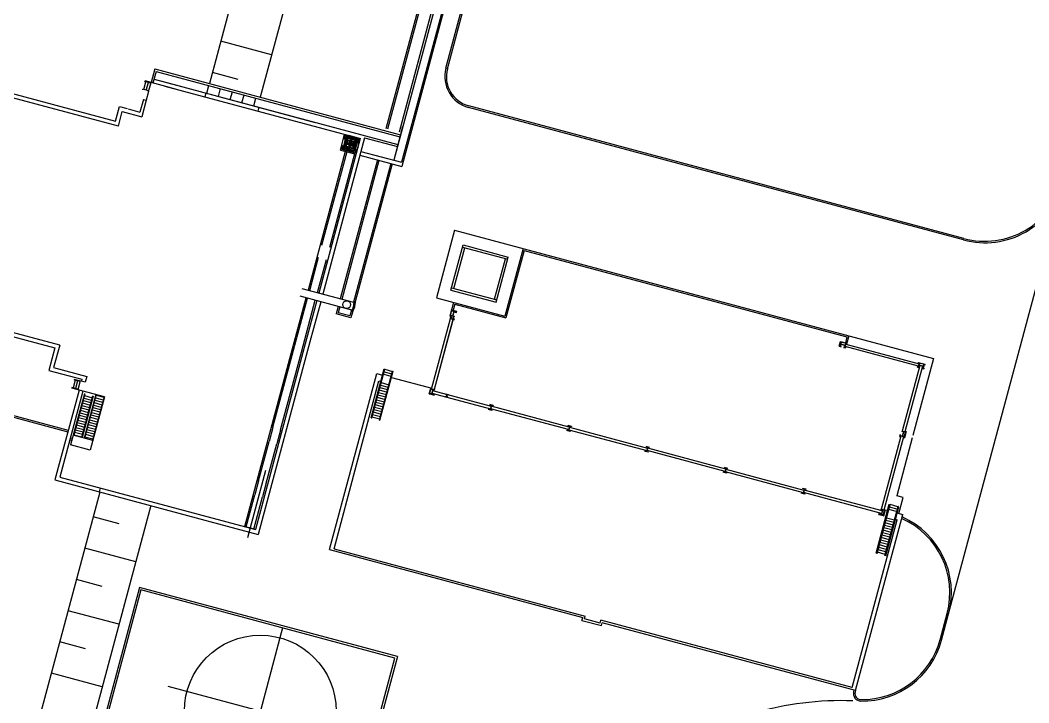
# Model space of a CAD drawing. Header units: millimetres. Extents: x 0 to 42050, y 0 to 29700.
# Drawn here: x 36724 to 37550, y 26327 to 26886 of the extents above; entities that cross this region are included whole.
import ezdxf

# ---------------------------------------------------------------- set-up
doc = ezdxf.new("R2010")
doc.units = ezdxf.units.MM
doc.header["$LTSCALE"] = 50
doc.layers.add('CHAVE', color=8, linetype='Continuous', transparency=0.4)

# ---------------------------------------------------------------- blocks, each defined once
blk = doc.blocks.new('A$C348914f2')
at = {"layer": 'CHAVE'}
for p, q in [((-4488.71, -1686.29), (-4670.9, -2366.26)), ((-4448.87, -1704.09), (-4629.28, -2377.41)), ((-4363.4, -1794.9), (-4526.41, -2403.26)), ((-4381.33, -1911.42), (-4520.01, -2428.99)), ((-4397.57, -1997.63), (-4513.61, -2430.71)), ((-4396.69, -1999.15), (-4513.27, -2434.23)), ((-4419.64, -2009.59), (-4525.21, -2403.58)), ((-4410.04, -2012.16), (-4515.61, -2406.15)), ((-4477.28, -2353.8), (-4407.94, -2095.03)), ((-4476.08, -2354.12), (-4406.74, -2095.36)), ((-4745.46, -2401.18), (-5047.2, -2320.33)), ((-5046.35, -2317.13), (-4747.81, -2397.12)), ((-4619.99, -2342.71), (-4661.61, -2331.56)), ((-4715.73, -2354.24), (-4718.73, -2365.45)), ((-4714.56, -2356.27), (-4717.13, -2365.88)), ((-4715.73, -2354.24), (-4514.44, -2408.18)), ((-4714.56, -2356.27), (-4514.87, -2409.78)), ((-4647.38, -2362.82), (-4668.47, -2357.17)), ((-4724.56, -2371.18), (-4722.84, -2364.78)), ((-4723.73, -2364.54), (-4723.62, -2364.14)), ((-4718.84, -2365.85), (-4723.73, -2364.54)), ((-4698.71, -2370.82), (-4723.62, -2364.14)), ((-4722.56, -2371.72), (-4720.84, -2365.31)), ((-4720.66, -2372.65), (-4718.73, -2365.45)), ((-4719.16, -2365.76), (-4719.05, -2365.36)), ((-4719.16, -2365.76), (-4719.05, -2365.36)), ((-4716.27, -2362.68), (-4516.58, -2416.19)), ((-4709.87, -2364.39), (-4584.22, -2398.06)), ((-4707.53, -2368.45), (-4547.45, -2411.34)), ((-4673.05, -2374.26), (-4671.33, -2367.86)), ((-4725.55, -2371.34), (-4725.45, -2370.94)), ((-4720.56, -2372.25), (-4725.45, -2370.94)), ((-4720.66, -2372.65), (-4722.59, -2379.86)), ((-4720.98, -2372.57), (-4720.88, -2372.17)), ((-4720.98, -2372.57), (-4720.88, -2372.17)), ((-4673.77, -2374.06), (-4674.63, -2377.27)), ((-4663.44, -2376.83), (-4661.73, -2370.43)), ((-4653.84, -2379.41), (-4652.12, -2373)), ((-4644.24, -2381.98), (-4642.52, -2375.58)), ((-4634.63, -2384.55), (-4632.92, -2378.15)), ((-4747.81, -2397.12), (-4744.59, -2385.11)), ((-4744.59, -2385.11), (-4738.21, -2386.82)), ((-4724.99, -2379.21), (-4727.78, -2389.62)), ((-4722.59, -2379.86), (-4726.24, -2393.46)), ((-4724.99, -2379.21), (-4722.59, -2379.86)), ((-4630.38, -2385.69), (-4631.24, -2388.89)), ((-4053.55, -2494.36), (-4458.82, -2385.77)), ((-4053.23, -2493.16), (-4458.5, -2384.57)), ((-4745.46, -2401.18), (-4742.25, -2389.17)), ((-4742.25, -2389.17), (-4726.24, -2393.46)), ((-4737.31, -2387.07), (-4727.78, -2389.62)), ((-4512.71, -2401.74), (-4520.01, -2428.99)), ((-4547.45, -2411.34), (-4581.38, -2537.95)), ((-4543.82, -2410.6), (-4578.18, -2538.81)), ((-4563.69, -2420.72), (-4560.26, -2407.91)), ((-4559.09, -2409.94), (-4561.66, -2419.55)), ((-4561.25, -2419.31), (-4558.85, -2410.35)), ((-4561.19, -2419.28), (-4558.82, -2410.41)), ((-4561.15, -2419.25), (-4558.79, -2410.45)), ((-4560.67, -2418.98), (-4558.51, -2410.93)), ((-4560.42, -2411.7), (-4559.67, -2408.93)), ((-4560.32, -2411.33), (-4559.2, -2411.63)), ((-4560.26, -2407.91), (-4547.45, -2411.34)), ((-4559.67, -2408.93), (-4548.47, -2411.93)), ((-4559.53, -2418), (-4557.57, -2410.69)), ((-4559.28, -2411.61), (-4558.91, -2410.25)), ((-4549.48, -2412.52), (-4559.09, -2409.94)), ((-4558.91, -2410.25), (-4557.55, -2410.61)), ((-4558.51, -2410.93), (-4558.85, -2410.35)), ((-4549.89, -2412.75), (-4558.85, -2410.35)), ((-4549.95, -2412.79), (-4558.82, -2410.41)), ((-4554.43, -2411.62), (-4558.79, -2410.45)), ((-4550.47, -2413.08), (-4558.51, -2410.93)), ((-4557.65, -2410.98), (-4557.69, -2411.15)), ((-4557.57, -2410.69), (-4557.63, -2410.92)), ((-4557.27, -2409.57), (-4557.57, -2410.69)), ((-4547.06, -2411.45), (-4556.66, -2408.88)), ((-4550.87, -2411.29), (-4551.17, -2412.41)), ((-4550.88, -2424.15), (-4547.45, -2411.34)), ((-4543.82, -2410.6), (-4517.01, -2417.79)), ((-4561.93, -2417.36), (-4562.67, -2420.13)), ((-4562.03, -2417.73), (-4560.91, -2418.03)), ((-4550.73, -2420.36), (-4561.93, -2417.36)), ((-4552.06, -2422.12), (-4561.66, -2419.55)), ((-4560.99, -2418.01), (-4561.36, -2419.37)), ((-4561.36, -2419.37), (-4559.99, -2419.74)), ((-4560.67, -2418.98), (-4561.25, -2419.31)), ((-4552.29, -2421.71), (-4561.25, -2419.31)), ((-4552.32, -2421.65), (-4561.19, -2419.28)), ((-4556.79, -2420.42), (-4561.15, -2419.25)), ((-4560.91, -2418.03), (-4560.71, -2418.09)), ((-4552.63, -2421.14), (-4560.67, -2418.98)), ((-4560.64, -2418.11), (-4560.45, -2418.16)), ((-4560.62, -2417.14), (-4551.75, -2419.52)), ((-4560.61, -2417.09), (-4551.74, -2419.47)), ((-4549.21, -2414.71), (-4560.42, -2411.7)), ((-4560.3, -2417.59), (-4552.26, -2419.75)), ((-4560.27, -2420.78), (-4559.97, -2419.66)), ((-4559.97, -2419.66), (-4559.91, -2419.43)), ((-4559.9, -2419.37), (-4559.85, -2419.2)), ((-4559.4, -2412.59), (-4550.53, -2414.97)), ((-4559.39, -2412.55), (-4550.52, -2414.92)), ((-4559.36, -2417.68), (-4553.17, -2419.33)), ((-4559.2, -2411.63), (-4558.99, -2411.68)), ((-4559.12, -2418.08), (-4558.52, -2415.84)), ((-4559.12, -2418.08), (-4556.36, -2418.82)), ((-4558.98, -2417.86), (-4558.44, -2415.86)), ((-4558.92, -2411.7), (-4558.74, -2411.75)), ((-4558.89, -2412.31), (-4550.84, -2414.47)), ((-4558.86, -2418.07), (-4553.74, -2419.44)), ((-4558.83, -2418.26), (-4558.62, -2417.49)), ((-4558.22, -2414.72), (-4557.62, -2412.48)), ((-4558.15, -2416.53), (-4557.55, -2414.31)), ((-4558.14, -2414.74), (-4557.61, -2412.74)), ((-4558.03, -2412.71), (-4551.84, -2414.37)), ((-4557.62, -2412.48), (-4554.86, -2413.22)), ((-4557.28, -2412.48), (-4557.48, -2413.25)), ((-4557.4, -2412.62), (-4552.28, -2414)), ((-4557.04, -2416.28), (-4557.02, -2416.2)), ((-4557.04, -2416.28), (-4554.53, -2416.95)), ((-4557.02, -2416.2), (-4554.51, -2416.87)), ((-4556.47, -2418.62), (-4556.84, -2420.01)), ((-4556.36, -2418.82), (-4556.79, -2420.42)), ((-4556.74, -2415.16), (-4556.72, -2415.08)), ((-4556.74, -2415.16), (-4554.23, -2415.83)), ((-4556.72, -2415.08), (-4554.21, -2415.75)), ((-4556.28, -2418.84), (-4556.71, -2420.44)), ((-4556.08, -2418.73), (-4556.45, -2420.11)), ((-4556.28, -2418.84), (-4553.52, -2419.58)), ((-4554.63, -2417.34), (-4555.77, -2417.13)), ((-4554.11, -2415.37), (-4555.19, -2414.98)), ((-4555.06, -2413.34), (-4554.68, -2411.95)), ((-4554.86, -2413.22), (-4554.43, -2411.62)), ((-4553.42, -2417.54), (-4554.83, -2417.16)), ((-4554.78, -2413.24), (-4554.35, -2411.64)), ((-4554.78, -2413.24), (-4552.02, -2413.98)), ((-4554.77, -2417.22), (-4554.75, -2417.13)), ((-4554.61, -2417.27), (-4554.77, -2417.22)), ((-4554.59, -2417.17), (-4554.75, -2417.13)), ((-4554.66, -2413.44), (-4554.29, -2412.06)), ((-4554.1, -2415.36), (-4554.64, -2417.35)), ((-4554.53, -2417.37), (-4554.64, -2417.35)), ((-4554, -2415.39), (-4554.53, -2417.37)), ((-4553.82, -2417.48), (-4554.53, -2417.36)), ((-4553.81, -2417.48), (-4554.51, -2417.29)), ((-4553.79, -2417.38), (-4554.49, -2417.2)), ((-4552.95, -2415.81), (-4554.37, -2415.43)), ((-4549.99, -2412.81), (-4554.35, -2411.64)), ((-4554.29, -2415.4), (-4554.31, -2415.49)), ((-4554.15, -2415.54), (-4554.31, -2415.49)), ((-4554.13, -2415.44), (-4554.29, -2415.4)), ((-4554, -2415.39), (-4554.1, -2415.36)), ((-4553.35, -2415.75), (-4554.05, -2415.56)), ((-4553.33, -2415.66), (-4554.02, -2415.47)), ((-4553.32, -2415.65), (-4554.01, -2415.41)), ((-4553.87, -2419.6), (-4553.67, -2418.88)), ((-4553.3, -2415.58), (-4553.84, -2417.56)), ((-4553.73, -2417.59), (-4553.84, -2417.56)), ((-4553.2, -2415.6), (-4553.73, -2417.59)), ((-4553.7, -2417.46), (-4553.73, -2417.59)), ((-4553.59, -2417.63), (-4553.73, -2417.59)), ((-4552.56, -2417.71), (-4553.71, -2417.5)), ((-4553.71, -2417.51), (-4553.55, -2417.55)), ((-4553.7, -2417.46), (-4553.63, -2417.19)), ((-4553.7, -2417.46), (-4553.54, -2417.5)), ((-4553.68, -2417.41), (-4553.52, -2417.45)), ((-4553.61, -2417.18), (-4553.42, -2417.17)), ((-4553.54, -2417.5), (-4553.57, -2417.61)), ((-4553.54, -2417.5), (-4553.52, -2417.45)), ((-4553.54, -2419.32), (-4553.15, -2417.88)), ((-4553.52, -2419.58), (-4553.07, -2417.9)), ((-4553.51, -2417.43), (-4553.32, -2417.41)), ((-4553.4, -2417.36), (-4553.32, -2417.5)), ((-4553.23, -2415.73), (-4553.31, -2416)), ((-4553.2, -2415.6), (-4553.3, -2415.58)), ((-4553.3, -2416.02), (-4553.14, -2416.12)), ((-4553.25, -2415.78), (-4553.09, -2415.82)), ((-4553.23, -2415.73), (-4553.2, -2415.6)), ((-4553.23, -2415.73), (-4553.07, -2415.77)), ((-4553.22, -2415.68), (-4553.06, -2415.73)), ((-4552.12, -2416.08), (-4553.22, -2415.69)), ((-4553.06, -2415.64), (-4553.2, -2415.6)), ((-4553.13, -2419.72), (-4551.17, -2412.41)), ((-4553.07, -2415.77), (-4553.09, -2415.83)), ((-4553.08, -2415.85), (-4552.93, -2415.96)), ((-4553.07, -2415.77), (-4553.04, -2415.66)), ((-4552.89, -2415.89), (-4553.03, -2415.97)), ((-4553, -2417.91), (-4552.99, -2417.89)), ((-4552.99, -2417.89), (-4552.07, -2418.13)), ((-4552.96, -2418.94), (-4551.98, -2415.28)), ((-4552.63, -2421.14), (-4550.47, -2413.08)), ((-4552.55, -2415.64), (-4552.16, -2414.2)), ((-4552.31, -2413.79), (-4552.51, -2414.52)), ((-4552.47, -2415.67), (-4552.02, -2413.98)), ((-4552.35, -2421.61), (-4549.99, -2412.81)), ((-4552.32, -2421.65), (-4549.95, -2412.79)), ((-4552.31, -2416.95), (-4552.29, -2416.87)), ((-4552.24, -2416.97), (-4552.31, -2416.95)), ((-4552.29, -2421.71), (-4549.89, -2412.75)), ((-4552.29, -2416.87), (-4552.22, -2416.89)), ((-4552.22, -2416.89), (-4552.24, -2416.97)), ((-4552.07, -2418.13), (-4552.04, -2417.99)), ((-4549.48, -2412.52), (-4552.06, -2422.12)), ((-4551.93, -2417.87), (-4551.79, -2417.79)), ((-4551.42, -2416.4), (-4551.5, -2416.26)), ((-4551.25, -2412.7), (-4551.29, -2412.86)), ((-4551.29, -2417.23), (-4551.23, -2417.25)), ((-4551.26, -2417.13), (-4551.2, -2417.15)), ((-4551.17, -2412.41), (-4551.23, -2412.63)), ((-4550.96, -2417.31), (-4551.23, -2417.25)), ((-4550.94, -2417.23), (-4551.2, -2417.15)), ((-4549.79, -2412.69), (-4551.15, -2412.33)), ((-4550.5, -2413.96), (-4550.69, -2413.91)), ((-4550.47, -2413.08), (-4549.89, -2412.75)), ((-4550.23, -2414.03), (-4550.44, -2413.98)), ((-4549.11, -2414.33), (-4550.23, -2414.03)), ((-4549.11, -2414.33), (-4550.23, -2414.03)), ((-4550.15, -2414.05), (-4549.79, -2412.69)), ((-4549.21, -2414.71), (-4548.47, -2411.93)), ((-5646.79, -2421.03), (-4786.79, -2651.47)), ((-5646.47, -2419.83), (-4786.47, -2650.27)), ((-4559.69, -2421.79), (-4590.19, -2535.59)), ((-4558.49, -2422.11), (-4579.06, -2498.86)), ((-4552.09, -2423.83), (-4572.65, -2500.56)), ((-4563.69, -2420.72), (-4550.88, -2424.15)), ((-4562.67, -2420.13), (-4551.47, -2423.14)), ((-4552.35, -2421.61), (-4556.71, -2420.44)), ((-4553.87, -2422.49), (-4553.57, -2421.37)), ((-4552.23, -2421.82), (-4553.59, -2421.45)), ((-4553.57, -2421.37), (-4553.51, -2421.14)), ((-4553.49, -2421.08), (-4553.45, -2420.92)), ((-4552.63, -2421.14), (-4552.29, -2421.71)), ((-4552.22, -2420.36), (-4552.41, -2420.31)), ((-4551.87, -2420.46), (-4552.23, -2421.82)), ((-4551.95, -2420.43), (-4552.15, -2420.38)), ((-4550.83, -2420.73), (-4551.95, -2420.43)), ((-4550.73, -2420.36), (-4551.47, -2423.14)), ((-4547.68, -2425.01), (-4513.27, -2434.23)), ((-4546.82, -2421.81), (-4513.61, -2430.71)), ((-4533.28, -2428.87), (-4563.77, -2542.67)), ((-4532.07, -2429.19), (-4562.57, -2543)), ((-4522.47, -2431.76), (-4552.9, -2545.32)), ((-4521.27, -2432.09), (-4551.57, -2545.15)), ((-4065.7, -2800.6), (-3970.85, -2446.61)), ((-4470.17, -2486.36), (-4485.02, -2541.74)), ((-4470.17, -2486.36), (-4077.99, -2591.44)), ((-4793.5, -2580.46), (-5095.24, -2499.61)), ((-4473.14, -2535.43), (-4463.22, -2498.41)), ((-4470.75, -2534.05), (-4461.84, -2500.79)), ((-4463.72, -2500.29), (-4426.7, -2510.21)), ((-4463.22, -2498.41), (-4426.2, -2508.33)), ((-4414.15, -2501.37), (-4428.99, -2556.76)), ((-5096.1, -2502.81), (-4797.56, -2582.81)), ((-4581.74, -2508.86), (-4588.99, -2535.92)), ((-4437.5, -2542.96), (-4428.58, -2509.7)), ((-4436.12, -2545.35), (-4426.2, -2508.33)), ((-4413.27, -2502.89), (-4428.11, -2558.28)), ((-4413.27, -2502.89), (-4148.95, -2573.72)), ((-4575.33, -2510.57), (-4582.58, -2537.63)), ((-4552.64, -2545.66), (-4595.04, -2534.3)), ((-4472.63, -2533.55), (-4435.61, -2543.47)), ((-4603.23, -2584.27), (-4591.82, -2541.69)), ((-4602.03, -2584.59), (-4590.62, -2542.02)), ((-4554.27, -2551.76), (-4596.67, -2540.39)), ((-4485.02, -2541.74), (-4428.99, -2556.76)), ((-4473.14, -2535.43), (-4436.12, -2545.35)), ((-4595.62, -2586.31), (-4584.22, -2543.73)), ((-4583.02, -2544.05), (-4594.42, -2586.63)), ((-4579.81, -2544.91), (-4588.64, -2577.88)), ((-4565.4, -2548.77), (-4567.05, -2554.93)), ((-4564.2, -2549.09), (-4565.53, -2554.05)), ((-4551.62, -2545.13), (-4552.44, -2544.91)), ((-4470.97, -2545.51), (-4473.98, -2556.75)), ((-4472.59, -2551.55), (-4468.67, -2552.6)), ((-4472.3, -2552.06), (-4472.59, -2551.55)), ((-4470.09, -2547.03), (-4471.39, -2551.87)), ((-4470.09, -2547.03), (-4428.11, -2558.28)), ((-4555.05, -2558.14), (-4567.05, -2554.93)), ((-4555.93, -2556.62), (-4565.53, -2554.05)), ((-4554.67, -2551.92), (-4555.93, -2556.62)), ((-4553.6, -2552.73), (-4555.05, -2558.14)), ((-4553.66, -2552.71), (-4554.47, -2552.5)), ((-4488.95, -2616.44), (-4473.49, -2558.77)), ((-4470.86, -2556.95), (-4486.94, -2616.97)), ((-4471.54, -2559.49), (-4486.94, -2616.97)), ((-4473.47, -2556.46), (-4473.98, -2556.75)), ((-4473.98, -2556.75), (-4473.02, -2557.01)), ((-4473.83, -2558.61), (-4473.34, -2557.56)), ((-4471.86, -2559.53), (-4473.83, -2558.61)), ((-4473.47, -2556.46), (-4472.3, -2552.06)), ((-4473.47, -2556.46), (-4472.91, -2556.61)), ((-4473.34, -2557.56), (-4471.37, -2558.48)), ((-4473.21, -2556.1), (-4473.26, -2556.3)), ((-4473.26, -2556.3), (-4470.46, -2557.05)), ((-4473.21, -2556.1), (-4470.41, -2556.85)), ((-4472.86, -2556.41), (-4473.19, -2557.63)), ((-4472.3, -2552.06), (-4469.17, -2552.89)), ((-4472.19, -2552.3), (-4472.24, -2552.5)), ((-4472.24, -2552.5), (-4469.44, -2553.25)), ((-4472.19, -2552.3), (-4469.39, -2553.05)), ((-4470.92, -2552.85), (-4471.89, -2556.46)), ((-4471.37, -2558.48), (-4471.86, -2559.53)), ((-4471.79, -2559.38), (-4471.14, -2559.68)), ((-4470.76, -2552.9), (-4471.73, -2556.5)), ((-4471.45, -2558.65), (-4470.79, -2558.96)), ((-4471.44, -2558.64), (-4470.79, -2558.94)), ((-4470.86, -2556.95), (-4471.33, -2558.69)), ((-4470.75, -2558.85), (-4471.18, -2559.77)), ((-4470.75, -2558.87), (-4471.18, -2559.79)), ((-4470.86, -2559.92), (-4471.18, -2559.77)), ((-4470.86, -2559.94), (-4471.18, -2559.79)), ((-4470.43, -2559.02), (-4470.86, -2559.94)), ((-4470.43, -2559.02), (-4470.75, -2558.87)), ((-4470.41, -2556.85), (-4470.46, -2557.05)), ((-4469.5, -2554.09), (-4469.17, -2552.89)), ((-4469.39, -2553.05), (-4469.44, -2553.25)), ((-4469.17, -2552.89), (-4468.67, -2552.6)), ((-4468.67, -2552.6), (-4469.1, -2554.2)), ((-4148.95, -2573.72), (-4150.25, -2578.56)), ((-4147.43, -2572.84), (-4149.3, -2579.84)), ((-4797.56, -2582.81), (-4802.49, -2601.21)), ((-4793.5, -2580.46), (-4798.43, -2598.87)), ((-4642.04, -2729.13), (-4603.23, -2584.27)), ((-4588.64, -2577.88), (-4630.89, -2735.55)), ((-4618.95, -2647.75), (-4602.03, -2584.59)), ((-4155.3, -2581.41), (-4154.25, -2577.49)), ((-4154.79, -2581.12), (-4155.3, -2581.41)), ((-4155.3, -2581.41), (-4153.7, -2581.84)), ((-4154.79, -2581.12), (-4153.95, -2578)), ((-4153.59, -2581.44), (-4154.79, -2581.12)), ((-4153.8, -2578.21), (-4154.55, -2581.01)), ((-4154.55, -2581.01), (-4154.35, -2581.06)), ((-4153.6, -2578.26), (-4154.35, -2581.06)), ((-4154.25, -2577.49), (-4149.05, -2578.88)), ((-4153.95, -2578), (-4154.25, -2577.49)), ((-4153.99, -2579.74), (-4150.39, -2580.71)), ((-4149.55, -2579.17), (-4153.95, -2578)), ((-4153.95, -2579.58), (-4150.35, -2580.55)), ((-4153.8, -2578.21), (-4153.6, -2578.26)), ((-4151.7, -2582.37), (-4150.1, -2582.8)), ((-4150.39, -2582.3), (-4151.59, -2581.97)), ((-4150, -2579.23), (-4150.75, -2582.03)), ((-4150.75, -2582.03), (-4150.55, -2582.08)), ((-4149.8, -2579.28), (-4150.55, -2582.08)), ((-4090.41, -2597.77), (-4150.44, -2581.68)), ((-4150.39, -2582.3), (-4150.24, -2581.74)), ((-4150.39, -2582.3), (-4150.1, -2582.8)), ((-4150.1, -2582.8), (-4149.84, -2581.84)), ((-4150, -2579.23), (-4149.8, -2579.28)), ((-4149.9, -2579.68), (-4089.88, -2595.77)), ((-4149.7, -2579.73), (-4149.55, -2579.17)), ((-4149.55, -2579.17), (-4149.05, -2578.88)), ((-4149.3, -2579.84), (-4149.05, -2578.88)), ((-4594.42, -2586.63), (-4633.24, -2731.49)), ((-4612.63, -2649.79), (-4595.62, -2586.31)), ((-4077.99, -2591.44), (-4094.88, -2654.47)), ((-4802.49, -2601.21), (-4775.28, -2608.51)), ((-4798.43, -2598.87), (-4771.22, -2606.16)), ((-4538.46, -2640.07), (-4527.72, -2599.99)), ((-4538.06, -2640.17), (-4527.32, -2600.09)), ((-4527.72, -2599.99), (-4527.32, -2600.09)), ((-4527.36, -2600.25), (-4520.96, -2601.97)), ((-4089.16, -2597.11), (-4103.62, -2651.06)), ((-4087.16, -2597.65), (-4101.62, -2651.6)), ((-4091.27, -2598.57), (-4091.01, -2597.61)), ((-4090.76, -2598.27), (-4091.27, -2598.57)), ((-4091.27, -2598.57), (-4089.67, -2599)), ((-4090.76, -2598.27), (-4090.61, -2597.71)), ((-4089.56, -2598.6), (-4090.76, -2598.27)), ((-4089.77, -2595.37), (-4090.52, -2598.17)), ((-4090.52, -2598.17), (-4090.32, -2598.22)), ((-4090.48, -2595.6), (-4090.22, -2594.64)), ((-4089.57, -2595.42), (-4090.32, -2598.22)), ((-4090.22, -2594.64), (-4085.02, -2596.04)), ((-4089.93, -2595.15), (-4090.22, -2594.64)), ((-4090.08, -2595.71), (-4089.93, -2595.15)), ((-4089.96, -2596.9), (-4086.36, -2597.86)), ((-4085.52, -2596.33), (-4089.93, -2595.15)), ((-4089.92, -2596.74), (-4086.32, -2597.7)), ((-4089.77, -2595.37), (-4089.57, -2595.42)), ((-4087.67, -2599.53), (-4086.07, -2599.96)), ((-4086.36, -2599.45), (-4087.56, -2599.13)), ((-4085.97, -2596.38), (-4086.72, -2599.19)), ((-4086.72, -2599.19), (-4086.52, -2599.24)), ((-4085.77, -2596.44), (-4086.52, -2599.24)), ((-4086.36, -2599.45), (-4086.21, -2598.89)), ((-4086.36, -2599.45), (-4086.07, -2599.96)), ((-4086.07, -2599.96), (-4085.81, -2599)), ((-4085.97, -2596.38), (-4085.77, -2596.44)), ((-4085.67, -2596.89), (-4085.52, -2596.33)), ((-4085.52, -2596.33), (-4085.02, -2596.04)), ((-4085.27, -2597), (-4085.02, -2596.04)), ((-4780.86, -2609.16), (-4782.58, -2615.56)), ((-4781.64, -2608.52), (-4781.75, -2608.92)), ((-4776.86, -2610.23), (-4781.75, -2608.92)), ((-4772.51, -2610.96), (-4781.64, -2608.52)), ((-4775.28, -2608.51), (-4775.71, -2610.11)), ((-4775.28, -2608.51), (-4775.71, -2610.11)), ((-4771.22, -2606.16), (-4772.51, -2610.96)), ((-4572.53, -2748.02), (-4533.88, -2603.75)), ((-4533.88, -2603.75), (-4529.07, -2605.04)), ((-4531.66, -2641.89), (-4520.92, -2601.81)), ((-4531.26, -2642), (-4520.52, -2601.92)), ((-4528.75, -2603.83), (-4528.35, -2603.94)), ((-4528.43, -2604.26), (-4522.03, -2605.97)), ((-4527.9, -2602.25), (-4521.5, -2603.97)), ((-4521.95, -2605.65), (-4521.55, -2605.76)), ((-4521.87, -2606.97), (-4488.78, -2615.84)), ((-4520.92, -2601.81), (-4520.52, -2601.92)), ((-4777.64, -2617.31), (-4797.37, -2690.94)), ((-4783.47, -2615.32), (-4783.57, -2615.72)), ((-4756.81, -2622.89), (-4783.57, -2615.72)), ((-4778.57, -2616.63), (-4783.47, -2615.32)), ((-4778.86, -2609.69), (-4780.58, -2616.09)), ((-4778.89, -2616.54), (-4779, -2616.94)), ((-4778.89, -2616.54), (-4779, -2616.94)), ((-4776.75, -2609.83), (-4778.68, -2617.03)), ((-4777.07, -2609.74), (-4777.18, -2610.14)), ((-4777.07, -2609.74), (-4777.18, -2610.14)), ((-4568.9, -2747.28), (-4532.07, -2609.81)), ((-4532.07, -2609.81), (-4530.47, -2610.24)), ((-4531.92, -2617.25), (-4525.51, -2618.96)), ((-4531.38, -2615.25), (-4524.98, -2616.96)), ((-4530.84, -2613.25), (-4524.44, -2614.96)), ((-4530.79, -2611.46), (-4530.39, -2611.56)), ((-4530.31, -2611.24), (-4523.9, -2612.96)), ((-4523.99, -2613.28), (-4523.59, -2613.39)), ((-4489.74, -2615.58), (-4491.14, -2620.78)), ((-4490.63, -2620.49), (-4489.45, -2616.09)), ((-4489.45, -2616.09), (-4489.74, -2615.58)), ((-4489.45, -2616.09), (-4488.89, -2616.24)), ((-4489.35, -2616.33), (-4489.4, -2616.53)), ((-4486.6, -2617.28), (-4489.4, -2616.53)), ((-4486.54, -2617.08), (-4489.35, -2616.33)), ((-4488.08, -2616.88), (-4489.04, -2620.49)), ((-4487.92, -2616.93), (-4488.88, -2620.53)), ((-4488.13, -2617.73), (-4440.27, -2630.55)), ((-4486.54, -2617.08), (-4486.6, -2617.28)), ((-4774.44, -2618.17), (-4793.31, -2688.6)), ((-4773.31, -2620.4), (-4784.51, -2662.22)), ((-4772.91, -2620.51), (-4781.97, -2654.32)), ((-4766.5, -2622.23), (-4775.56, -2656.04)), ((-4766.1, -2622.34), (-4775.16, -2656.15)), ((-4774.33, -2625.83), (-4767.93, -2627.55)), ((-4773.79, -2623.83), (-4767.39, -2625.55)), ((-4764.02, -2620.96), (-4773.56, -2656.58)), ((-4773.31, -2620.4), (-4772.91, -2620.51)), ((-4773.26, -2621.83), (-4766.86, -2623.55)), ((-4763.62, -2621.07), (-4773.16, -2656.68)), ((-4756.81, -2622.89), (-4768.5, -2666.51)), ((-4757.21, -2622.78), (-4766.76, -2658.4)), ((-4766.5, -2622.23), (-4766.1, -2622.34)), ((-4764.82, -2625.55), (-4758.42, -2627.26)), ((-4764.28, -2623.55), (-4757.88, -2625.26)), ((-4764.23, -2621.76), (-4763.83, -2621.87)), ((-4763.75, -2621.55), (-4757.34, -2623.26)), ((-4757.43, -2623.58), (-4757.03, -2623.69)), ((-4534.06, -2625.25), (-4527.66, -2626.97)), ((-4533.52, -2623.25), (-4527.12, -2624.97)), ((-4532.99, -2621.25), (-4526.59, -2622.96)), ((-4532.45, -2619.25), (-4526.05, -2620.96)), ((-4490.63, -2620.49), (-4491.14, -2620.78)), ((-4490.63, -2620.49), (-4487.51, -2621.33)), ((-4490.36, -2620.13), (-4490.42, -2620.33)), ((-4487.62, -2621.08), (-4490.42, -2620.33)), ((-4487.56, -2620.88), (-4490.36, -2620.13)), ((-4488.67, -2619.73), (-4440.81, -2632.55)), ((-4487.56, -2620.88), (-4487.62, -2621.08)), ((-4487.51, -2621.33), (-4487.19, -2620.13)), ((-4487.51, -2621.33), (-4487.22, -2621.83)), ((-4486.79, -2620.23), (-4487.22, -2621.83)), ((-4776.48, -2633.83), (-4770.07, -2635.55)), ((-4775.94, -2631.83), (-4769.54, -2633.55)), ((-4775.4, -2629.83), (-4769, -2631.55)), ((-4774.87, -2627.83), (-4768.46, -2629.55)), ((-4766.96, -2633.55), (-4760.56, -2635.27)), ((-4766.43, -2631.55), (-4760.02, -2633.27)), ((-4765.89, -2629.55), (-4759.49, -2631.27)), ((-4765.35, -2627.55), (-4758.95, -2629.27)), ((-4536.21, -2633.25), (-4529.8, -2634.97)), ((-4535.67, -2631.25), (-4529.27, -2632.97)), ((-4535.13, -2629.25), (-4528.73, -2630.97)), ((-4534.6, -2627.25), (-4528.19, -2628.97)), ((-4442.34, -2633), (-4442.4, -2633.2)), ((-4439.59, -2633.95), (-4442.4, -2633.2)), ((-4439.54, -2633.75), (-4442.34, -2633)), ((-4441.32, -2629.2), (-4441.38, -2629.4)), ((-4438.58, -2630.15), (-4441.38, -2629.4)), ((-4438.52, -2629.95), (-4441.32, -2629.2)), ((-4440.06, -2629.75), (-4441.02, -2633.35)), ((-4439.9, -2629.79), (-4440.86, -2633.4)), ((-4376.78, -2649.71), (-4440.65, -2632.6)), ((-4376.24, -2647.71), (-4440.11, -2630.6)), ((-4439.54, -2633.75), (-4439.59, -2633.95)), ((-4438.52, -2629.95), (-4438.58, -2630.15)), ((-4778.62, -2641.84), (-4772.22, -2643.55)), ((-4778.08, -2639.84), (-4771.68, -2641.55)), ((-4777.55, -2637.84), (-4771.14, -2639.55)), ((-4777.01, -2635.84), (-4770.61, -2637.55)), ((-4769.11, -2641.56), (-4762.7, -2643.27)), ((-4768.57, -2639.56), (-4762.17, -2641.27)), ((-4768.04, -2637.55), (-4761.63, -2639.27)), ((-4767.5, -2635.55), (-4761.1, -2637.27)), ((-4538.46, -2640.07), (-4538.06, -2640.17)), ((-4537.81, -2639.26), (-4531.41, -2640.97)), ((-4537.28, -2637.26), (-4530.87, -2638.97)), ((-4536.74, -2635.26), (-4530.34, -2636.97)), ((-4531.66, -2641.89), (-4531.26, -2642)), ((-4780.76, -2649.84), (-4774.36, -2651.56)), ((-4780.23, -2647.84), (-4773.83, -2649.56)), ((-4779.69, -2645.84), (-4773.29, -2647.56)), ((-4779.16, -2643.84), (-4772.75, -2645.56)), ((-4771.25, -2649.56), (-4764.85, -2651.28)), ((-4770.72, -2647.56), (-4764.31, -2649.27)), ((-4770.18, -2645.56), (-4763.78, -2647.27)), ((-4769.64, -2643.56), (-4763.24, -2645.27)), ((-4619.02, -2648.01), (-4622.08, -2659.43)), ((-4612.71, -2650.05), (-4615.76, -2661.47)), ((-4378.31, -2650.16), (-4378.37, -2650.36)), ((-4375.56, -2651.11), (-4378.37, -2650.36)), ((-4375.51, -2650.91), (-4378.31, -2650.16)), ((-4377.29, -2646.35), (-4377.35, -2646.55)), ((-4374.55, -2647.31), (-4377.35, -2646.55)), ((-4374.49, -2647.11), (-4377.29, -2646.35)), ((-4376.03, -2646.91), (-4376.99, -2650.51)), ((-4375.87, -2646.95), (-4376.83, -2650.55)), ((-4376.62, -2649.75), (-4312.75, -2666.87)), ((-4376.08, -2647.75), (-4312.21, -2664.87)), ((-4375.51, -2650.91), (-4375.56, -2651.11)), ((-4374.49, -2647.11), (-4374.55, -2647.31)), ((-4783.55, -2658.62), (-4785.16, -2658.19)), ((-4783.12, -2657.02), (-4784.73, -2656.59)), ((-4782.37, -2654.22), (-4784.51, -2662.22)), ((-4766.36, -2658.51), (-4782.37, -2654.22)), ((-4782.15, -2653.42), (-4781.75, -2653.52)), ((-4781.84, -2653.84), (-4775.43, -2655.56)), ((-4781.3, -2651.84), (-4774.9, -2653.56)), ((-4781.3, -2651.84), (-4774.9, -2653.56)), ((-4775.35, -2655.24), (-4774.95, -2655.35)), ((-4773.35, -2655.78), (-4772.95, -2655.88)), ((-4772.86, -2655.56), (-4766.46, -2657.28)), ((-4772.32, -2653.56), (-4765.92, -2655.28)), ((-4772.32, -2653.56), (-4765.92, -2655.28)), ((-4771.79, -2651.56), (-4765.39, -2653.28)), ((-4766.54, -2657.6), (-4766.14, -2657.71)), ((-4104.69, -2655.06), (-4120.78, -2715.09)), ((-4102.69, -2655.6), (-4118.77, -2715.62)), ((-4095.42, -2656.47), (-4108.15, -2704)), ((-4105.38, -2653.8), (-4105.81, -2655.4)), ((-4105.31, -2655.11), (-4105.81, -2655.4)), ((-4105.81, -2655.4), (-4104.85, -2655.66)), ((-4105.31, -2655.11), (-4104.98, -2653.91)), ((-4105.31, -2655.11), (-4104.74, -2655.26)), ((-4105.04, -2654.75), (-4105.09, -2654.95)), ((-4105.04, -2654.75), (-4105.09, -2654.95)), ((-4102.29, -2655.7), (-4105.09, -2654.95)), ((-4102.29, -2655.7), (-4105.09, -2654.95)), ((-4102.24, -2655.5), (-4105.04, -2654.75)), ((-4102.24, -2655.5), (-4105.04, -2654.75)), ((-4104.02, -2650.95), (-4104.07, -2651.15)), ((-4104.02, -2650.95), (-4104.07, -2651.15)), ((-4101.27, -2651.9), (-4104.07, -2651.15)), ((-4101.27, -2651.9), (-4104.07, -2651.15)), ((-4101.22, -2651.7), (-4104.02, -2650.95)), ((-4101.22, -2651.7), (-4104.02, -2650.95)), ((-4102.75, -2651.51), (-4103.72, -2655.11)), ((-4102.75, -2651.51), (-4103.72, -2655.11)), ((-4102.59, -2651.55), (-4103.56, -2655.15)), ((-4102.59, -2651.55), (-4103.56, -2655.15)), ((-4102.85, -2656.2), (-4101.89, -2656.45)), ((-4102.74, -2655.8), (-4102.18, -2655.95)), ((-4102.24, -2655.5), (-4102.29, -2655.7)), ((-4102.24, -2655.5), (-4102.29, -2655.7)), ((-4102.18, -2655.95), (-4101, -2651.55)), ((-4102.18, -2655.95), (-4101.89, -2656.45)), ((-4100.5, -2651.25), (-4101.89, -2656.45)), ((-4101.56, -2651.4), (-4101, -2651.55)), ((-4101.46, -2651), (-4100.5, -2651.25)), ((-4101.22, -2651.7), (-4101.27, -2651.9)), ((-4101.22, -2651.7), (-4101.27, -2651.9)), ((-4101, -2651.55), (-4100.5, -2651.25)), ((-4768.5, -2666.51), (-4784.51, -2662.22)), ((-4630.74, -2691.75), (-4622.08, -2659.43)), ((-4624.33, -2693.45), (-4615.76, -2661.47)), ((-4314.28, -2667.31), (-4314.34, -2667.51)), ((-4311.48, -2668.06), (-4314.28, -2667.31)), ((-4313.26, -2663.51), (-4313.32, -2663.71)), ((-4310.52, -2664.46), (-4313.32, -2663.71)), ((-4310.46, -2664.26), (-4313.26, -2663.51)), ((-4312, -2664.07), (-4312.96, -2667.67)), ((-4311.84, -2664.11), (-4312.8, -2667.71)), ((-4248.72, -2684.02), (-4312.59, -2666.91)), ((-4248.18, -2682.02), (-4312.05, -2664.91)), ((-4310.46, -2664.26), (-4310.52, -2664.46)), ((-4311.54, -2668.26), (-4314.34, -2667.51)), ((-4311.48, -2668.06), (-4311.54, -2668.26)), ((-4624.98, -2683.06), (-4639.79, -2738.32)), ((-4249.23, -2680.67), (-4249.29, -2680.87)), ((-4246.49, -2681.62), (-4249.29, -2680.87)), ((-4246.43, -2681.42), (-4249.23, -2680.67)), ((-4247.97, -2681.22), (-4248.93, -2684.82)), ((-4247.81, -2681.26), (-4248.77, -2684.87)), ((-4248.02, -2682.07), (-4184.15, -2699.18)), ((-4246.43, -2681.42), (-4246.49, -2681.62)), ((-4797.37, -2690.94), (-4630.89, -2735.55)), ((-4793.31, -2688.6), (-4633.24, -2731.49)), ((-4630.72, -2691.68), (-4633.78, -2703.09)), ((-4250.25, -2684.47), (-4250.31, -2684.67)), ((-4247.51, -2685.42), (-4250.31, -2684.67)), ((-4247.45, -2685.22), (-4250.25, -2684.47)), ((-4248.56, -2684.07), (-4184.69, -2701.18)), ((-4247.45, -2685.22), (-4247.51, -2685.42)), ((-4760.42, -2697.41), (-4761.27, -2700.62)), ((-4624.31, -2693.38), (-4627.37, -2704.79)), ((-4185.21, -2697.82), (-4185.26, -2698.02)), ((-4182.46, -2698.78), (-4185.26, -2698.02)), ((-4182.4, -2698.58), (-4185.21, -2697.82)), ((-4183.94, -2698.38), (-4184.9, -2701.98)), ((-4183.78, -2698.42), (-4184.74, -2702.02)), ((-4120.12, -2716.34), (-4183.99, -2699.22)), ((-4182.4, -2698.58), (-4182.46, -2698.78)), ((-4760.55, -2700.81), (-4889.4, -3181.71)), ((-4640.84, -2729.45), (-4633.78, -2703.09)), ((-4634.44, -2731.17), (-4627.37, -2704.79)), ((-4186.22, -2701.63), (-4186.28, -2701.83)), ((-4183.48, -2702.58), (-4186.28, -2701.83)), ((-4183.42, -2702.38), (-4186.22, -2701.63)), ((-4120.66, -2718.34), (-4184.53, -2701.22)), ((-4183.42, -2702.38), (-4183.48, -2702.58)), ((-4103.02, -2705.38), (-4108.15, -2704)), ((-4106.48, -2718.28), (-4103.02, -2705.38)), ((-4718.93, -2711.96), (-4844.22, -3179.55)), ((-4125.07, -2750.84), (-4114.33, -2710.76)), ((-4124.67, -2750.94), (-4113.93, -2710.86)), ((-4124.27, -2751.05), (-4113.53, -2710.97)), ((-4121.18, -2714.98), (-4121.23, -2715.18)), ((-4118.43, -2715.93), (-4121.23, -2715.18)), ((-4118.37, -2715.73), (-4121.18, -2714.98)), ((-4119.91, -2715.54), (-4120.87, -2719.14)), ((-4119.75, -2715.58), (-4120.71, -2719.18)), ((-4119.34, -2719.98), (-4118.16, -2715.57)), ((-4117.65, -2715.28), (-4119.05, -2720.48)), ((-4118.72, -2715.42), (-4118.16, -2715.57)), ((-4118.61, -2715.02), (-4115.28, -2715.92)), ((-4118.37, -2715.73), (-4118.43, -2715.93)), ((-4118.16, -2715.57), (-4117.65, -2715.28)), ((-4117.87, -2752.77), (-4107.13, -2712.69)), ((-4117.47, -2752.87), (-4106.73, -2712.79)), ((-4117.06, -2752.98), (-4106.33, -2712.9)), ((-4114.56, -2714.81), (-4114.96, -2714.7)), ((-4108.24, -2716.85), (-4114.64, -2715.13)), ((-4107.7, -2714.85), (-4114.11, -2713.13)), ((-4113.53, -2710.97), (-4113.93, -2710.86)), ((-4107.17, -2712.84), (-4113.57, -2711.13)), ((-4107.75, -2716.63), (-4108.15, -2716.53)), ((-4106.73, -2712.79), (-4107.13, -2712.69)), ((-4744.91, -2726.83), (-4766.01, -2721.18)), ((-4144.71, -2860.94), (-4107.87, -2723.48)), ((-4141.93, -2863.4), (-4103.28, -2719.13)), ((-4122.54, -2717.83), (-4122.97, -2719.43)), ((-4122.46, -2719.14), (-4122.97, -2719.43)), ((-4122.46, -2719.14), (-4122.14, -2717.94)), ((-4122.46, -2719.14), (-4119.34, -2719.98)), ((-4122.19, -2718.78), (-4122.25, -2718.98)), ((-4119.45, -2719.73), (-4122.25, -2718.98)), ((-4119.39, -2719.53), (-4122.19, -2718.78)), ((-4119.39, -2719.53), (-4119.45, -2719.73)), ((-4119.34, -2719.98), (-4119.05, -2720.48)), ((-4110.65, -2725.84), (-4117.05, -2724.12)), ((-4116.6, -2722.44), (-4117, -2722.33)), ((-4110.11, -2723.84), (-4116.52, -2722.12)), ((-4109.8, -2724.26), (-4110.2, -2724.16)), ((-4109.47, -2723.05), (-4107.87, -2723.48)), ((-4108.08, -2717.85), (-4103.28, -2719.13)), ((-4632.84, -2731.6), (-4642.44, -2729.02)), ((-4112.79, -2733.84), (-4119.2, -2732.12)), ((-4112.26, -2731.84), (-4118.66, -2730.12)), ((-4111.72, -2729.84), (-4118.12, -2728.12)), ((-4111.19, -2727.84), (-4117.59, -2726.12)), ((-4114.94, -2741.84), (-4121.34, -2740.13)), ((-4114.4, -2739.84), (-4120.81, -2738.13)), ((-4113.87, -2737.84), (-4120.27, -2736.13)), ((-4113.33, -2735.84), (-4119.73, -2734.13)), ((-4731.25, -2757.95), (-4772.87, -2746.79)), ((-4572.53, -2748.02), (-4365.24, -2803.57)), ((-4568.9, -2747.28), (-4363.21, -2802.4)), ((-4117.08, -2749.85), (-4123.49, -2748.13)), ((-4116.55, -2747.85), (-4122.95, -2746.13)), ((-4116.01, -2745.85), (-4122.41, -2744.13)), ((-4115.47, -2743.84), (-4121.88, -2742.13)), ((-4124.27, -2751.05), (-4124.67, -2750.94)), ((-4117.62, -2751.85), (-4124.02, -2750.13)), ((-4117.47, -2752.87), (-4117.87, -2752.77)), ((-4758.64, -2778.06), (-4779.73, -2772.41)), ((-4728.26, -2779.01), (-4763.65, -2911.08)), ((-4727.09, -2781.04), (-4762.04, -2911.5)), ((-4516.96, -2835.63), (-4728.26, -2779.01)), ((-4744.97, -2809.17), (-4786.59, -2798.02)), ((-4744.97, -2809.17), (-4786.59, -2798.02)), ((-4365.88, -2805.97), (-4365.24, -2803.57)), ((-4365.88, -2805.97), (-4349.87, -2810.26)), ((-4363.85, -2804.8), (-4363.21, -2802.4)), ((-4351.05, -2808.23), (-4363.85, -2804.8)), ((-4351.05, -2808.23), (-4350.4, -2805.83)), ((-4144.71, -2860.94), (-4350.4, -2805.83)), ((-4072.68, -2821.86), (-4066.9, -2800.28)), ((-4071.44, -2822.02), (-4065.7, -2800.6)), ((-4611.04, -2812.14), (-4646.42, -2944.2)), ((-4349.87, -2810.26), (-4349.23, -2807.86)), ((-4141.93, -2863.4), (-4349.23, -2807.86)), ((-4772.36, -2829.28), (-4793.46, -2823.63)), ((-4516.96, -2835.63), (-4552.35, -2967.69)), ((-4758.7, -2860.39), (-4800.32, -2849.24)), ((-4558.89, -2899.03), (-4704.69, -2859.96)), ((-4143.14, -2863.08), (-4143.45, -2864.25)), ((-4141.93, -2863.4), (-4142.25, -2864.57))]:
    blk.add_line(p, q, dxfattribs=at)
at = {"layer": 'CHAVE', "extrusion": (0, 0, -1)}
for p, q in [((-4553.1, -2418.26), (-4553.14, -2418.43)), ((-4553.12, -2418.36), (-4552.96, -2418.4)), ((-4553.12, -2418.46), (-4552.25, -2418.7)), ((-4553.08, -2418.25), (-4553.1, -2418.26)), ((-4552.17, -2418.52), (-4553.1, -2418.26)), ((-4553.09, -2418.39), (-4553.08, -2418.37)), ((-4553.09, -2418.39), (-4553, -2418.41)), ((-4553, -2417.94), (-4553.08, -2418.25)), ((-4552.18, -2418.49), (-4553.08, -2418.25)), ((-4553, -2418.41), (-4552.99, -2418.39)), ((-4552.13, -2418.12), (-4552.94, -2417.9)), ((-4552.94, -2418.43), (-4552.94, -2418.49)), ((-4552.81, -2418.49), (-4552.94, -2418.45)), ((-4552.83, -2418.54), (-4552.81, -2418.49)), ((-4552.79, -2418.55), (-4552.78, -2418.5)), ((-4552.69, -2418.52), (-4552.78, -2418.5)), ((-4552.7, -2418.58), (-4552.69, -2418.52)), ((-4552.67, -2418.59), (-4552.65, -2418.53)), ((-4552.65, -2418.53), (-4552.56, -2418.56)), ((-4552.58, -2418.61), (-4552.56, -2418.56)), ((-4552.54, -2418.62), (-4552.53, -2418.56)), ((-4552.53, -2418.56), (-4552.4, -2418.6)), ((-4552.39, -2418.58), (-4552.42, -2418.63)), ((-4552.2, -2418.61), (-4552.35, -2418.56)), ((-4552.33, -2418.59), (-4552.32, -2418.57)), ((-4552.24, -2418.61), (-4552.33, -2418.59)), ((-4552.24, -2418.61), (-4552.24, -2418.6)), ((-4552.17, -2418.52), (-4552.22, -2418.68)), ((-4552.09, -2418.18), (-4552.18, -2418.49)), ((-4552.18, -2418.49), (-4552.17, -2418.52))]:
    blk.add_line(p, q, dxfattribs=at)
at = {"layer": 'CHAVE', "flags": 128}
for points in [[(-4558.68, -2417.86, -1), (-4558.75, -2417.84, -1), (-4558.68, -2417.86)], [(-4557.35, -2412.9, 1), (-4557.42, -2412.88, 1), (-4557.35, -2412.9)], [(-4553.72, -2419.19, -1), (-4553.79, -2419.17, -1), (-4553.72, -2419.19)], [(-4552.39, -2414.22, 1), (-4552.46, -2414.21, 1), (-4552.39, -2414.22)]]:
    blk.add_lwpolyline(points, format="xyb", dxfattribs=at)
blk.add_lwpolyline([(-4477.3, -2620.72), (-4477.28, -2620.64), (-4475.28, -2621.17), (-4475.3, -2621.25), (-4476.19, -2621.02, 0.414214), (-4476.3, -2621.08), (-4476.75, -2622.74, 0.414214), (-4476.68, -2622.85), (-4475.79, -2623.09), (-4475.81, -2623.17), (-4477.82, -2622.64), (-4477.79, -2622.55), (-4476.9, -2622.79, 0.414214), (-4476.79, -2622.73), (-4476.35, -2621.06, 0.414214), (-4476.41, -2620.96)], format="xyb", close=True, dxfattribs=at)
blk.add_lwpolyline([(-4477.3, -2620.72), (-4477.28, -2620.64), (-4475.28, -2621.17), (-4475.3, -2621.25), (-4476.19, -2621.02, 0.414214), (-4476.3, -2621.08), (-4476.75, -2622.74, 0.414214), (-4476.68, -2622.85), (-4475.79, -2623.09), (-4475.81, -2623.17), (-4477.82, -2622.64), (-4477.79, -2622.55), (-4476.9, -2622.79, 0.414214), (-4476.79, -2622.73), (-4476.35, -2621.06, 0.414214), (-4476.41, -2620.96)], format="xyb", close=True, dxfattribs=at)
blk.add_lwpolyline([(-4553.95, -2967.26), (-4518.99, -2836.8), (-4727.09, -2781.04)], dxfattribs=at)
at = {"layer": 'CHAVE'}
for centre, radius in [((-4557.85, -2415.42), 0.737), ((-4557.85, -2415.42), 0.58), ((-4557.85, -2415.42), 0.269), ((-4555.57, -2416.03), 0.207), ((-4552.41, -2416.88), 1.24), ((-4552.41, -2416.88), 1.18), ((-4553.36, -2417.43), 0.0621), ((-4552.41, -2416.88), 0.953), ((-4552.41, -2416.88), 0.845), ((-4552.96, -2415.93), 0.0621), ((-4551.86, -2417.83), 0.0621), ((-4551.46, -2416.33), 0.0621), ((-4558.58, -2547.33), 3.16), ((-4629.26, -2880.17), 62.15)]:
    blk.add_circle(centre, radius, dxfattribs=at)
for centre, radius, start, end in [((-4452.07, -2360.56), 26.1, 164.99994, 254.99992), ((-4452.07, -2360.56), 24.86, 164.99994, 254.99992), ((-4558.82, -2417.91), 0.166, 164.99994, 254.99991), ((-4557.45, -2412.78), 0.166, 74.99991, 164.99994), ((-4555.57, -2416.03), 1.49, 24.29637, 305.70348), ((-4555.57, -2416.03), 1.12, 136.21779, 193.78212), ((-4555.57, -2416.03), 1.12, 198.74893, 311.25095), ((-4555.57, -2416.03), 1.12, 18.74893, 131.25095), ((-4555.57, -2416.03), 1.12, 316.21779, 13.78212), ((-4555.57, -2416.03), 1.49, 310.48175, 311.44268), ((-4555.57, -2416.03), 1.49, 319.89821, 10.1017), ((-4555.57, -2416.03), 1.49, 18.55733, 19.51809), ((-4553.7, -2419.28), 0.166, 254.99991, 344.99994), ((-4553.61, -2417.2), 0.0166, 91.85165, 164.99994), ((-4553.58, -2417.61), 0.0166, 254.99991, 344.99994), ((-4553.51, -2417.45), 0.0166, 96.89385, 164.99994), ((-4552.41, -2416.88), 1.1, 201.99995, 217.99989), ((-4553.29, -2416), 0.0166, 164.99994, 238.14826), ((-4553.07, -2415.83), 0.0166, 164.99994, 233.10598), ((-4552.41, -2416.88), 1.1, 111.99991, 127.99997), ((-4553.06, -2415.66), 0.0166, 344.99994, 74.99991), ((-4552.41, -2416.88), 0.157, 0.25752, 329.7424), ((-4552.32, -2414.16), 0.166, 344.99994, 74.99991), ((-4552.41, -2416.88), 1.1, 291.99991, 307.99997), ((-4552.41, -2416.88), 1.1, 21.99995, 37.99989), ((-4550.95, -2417.27), 0.0414, 256.54804, 73.45177), ((-4036.08, -2429.13), 67.53, 254.99992, 344.99994), ((-4036.07, -2429.13), 66.29, 254.99992, 344.99994), ((-4130.93, -2783.12), 66.29, 344.99994, 66.19709), ((-4130.93, -2783.12), 67.53, 344.99994, 66.35652), ((-4136.67, -2804.55), 67.53, 269.2768, 344.99994), ((-4136.67, -2804.55), 66.29, 269.2768, 344.99994), ((-4137.44, -2865.85), 6.21, 164.99994, 269.2768), ((-4137.44, -2865.85), 4.97, 164.99994, 269.2768), ((-4153.03, -3134.4), 262.73, 88.0588, 123.78474)]:
    blk.add_arc(centre, radius, start, end, dxfattribs=at)
at = {"layer": 'CHAVE', "extrusion": (0, 0, -1)}
for centre, major_axis, start_param, end_param in [((-4553.11, -2418.44), (0.0076, 0.0285), 3.141593, 4.663072), ((-4553.04, -2418.37), (0.0141, 0.0528), 2.071578, 4.211607), ((-4552.95, -2417.95), (0.0127, 0.0476), -1.570796, 0), ((-4552.97, -2418.43), (0.0076, 0.0285), 0, 1.246243), ((-4552.91, -2418.49), (0.0076, 0.0285), 3.141593, 4.387836), ((-4552.8, -2418.49), (0.005, 0.0185), 4.670128, 7.896243), ((-4552.67, -2418.53), (0.005, 0.0185), 4.670128, 7.896243), ((-4552.54, -2418.56), (0.005, 0.0185), 4.670128, 7.896243), ((-4552.44, -2418.61), (0.0076, 0.0285), 1.895349, 3.141593), ((-4552.36, -2418.59), (0.0076, 0.0285), -1.246243, 0), ((-4552.28, -2418.58), (0.0141, 0.0528), 2.071578, 4.211607), ((-4552.24, -2418.67), (0.0076, 0.0285), 1.620113, 3.141593), ((-4552.14, -2418.17), (0.0127, 0.0476), 0, 1.570796)]:
    blk.add_ellipse(centre, major_axis=major_axis, ratio=0.95565, start_param=start_param, end_param=end_param, dxfattribs=at)
at = {"layer": 'CHAVE'}
for centre, major_axis, ratio, start_param, end_param in [((-4553.45, -2548.71), (-1.02, -3.79), 0.176327, 5.646919, 10.061047), ((-4553.45, -2548.71), (0.82, 3.05), 0.154699, 3.141593, 6.283185), ((-4553.05, -2548.81), (-1.02, -3.79), 0.176327, 0.000001, 3.142596), ((-4552.64, -2548.92), (-1.02, -3.79), 0.176327, 6.28213, 9.424778)]:
    blk.add_ellipse(centre, major_axis=major_axis, ratio=ratio, start_param=start_param, end_param=end_param, dxfattribs=at)

msp = doc.modelspace()

# ---------------------------------------------------------------- block references
msp.add_blockref('A$C348914f2', (41550, 29200))

doc.saveas('drawing.dxf')
